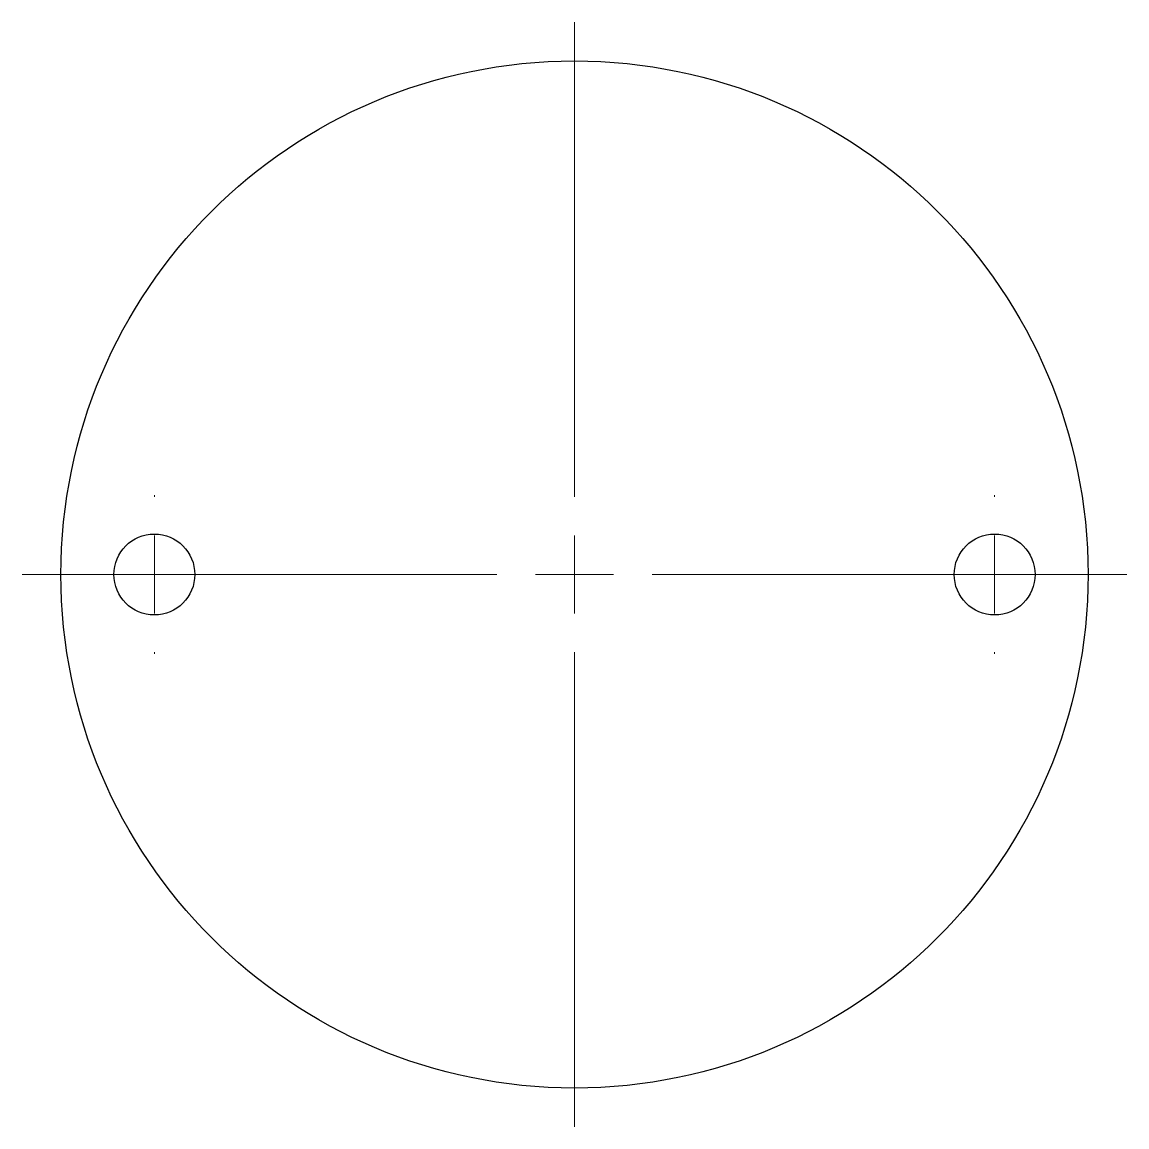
# Model space of a CAD drawing. Header units: millimetres. Extents: x 54.5 to 125.5, y 79.8 to 150.8.
import ezdxf

# ---------------------------------------------------------------- set-up
doc = ezdxf.new("R2010")
doc.units = ezdxf.units.MM

# ---------------------------------------------------------------- blocks, each defined once
blk = doc.blocks.new('SW_CENTERMARKSYMBOL_0')
at = {"color": 0, "linetype": 'Continuous', "lineweight": 0}
for p, q in [((0, 5), (0, 35.5)), ((0, 0), (0, 2.5)), ((-5, 0), (-35.5, 0)), ((0, 0), (-2.5, 0)), ((0, 0), (0, -2.5)), ((0, 0), (2.5, 0)), ((5, 0), (35.5, 0)), ((0, -5), (0, -35.5))]:
    blk.add_line(p, q, dxfattribs=at)
blk = doc.blocks.new('SW_CENTERMARKSYMBOL_1')
at = {"color": 0, "linetype": 'Continuous', "lineweight": 0}
for p, q in [((0, 5), (0, 5.1)), ((0, 0), (0, 2.5)), ((-5, 0), (-5.1, 0)), ((0, 0), (-2.5, 0)), ((0, 0), (0, -2.5)), ((0, 0), (2.5, 0)), ((5, 0), (5.1, 0)), ((0, -5), (0, -5.1))]:
    blk.add_line(p, q, dxfattribs=at)
blk = doc.blocks.new('SW_CENTERMARKSYMBOL_2')
at = {"color": 0, "linetype": 'Continuous', "lineweight": 0}
for p, q in [((0, 5), (0, 5.1)), ((0, 0), (0, 2.5)), ((-5, 0), (-5.1, 0)), ((0, 0), (-2.5, 0)), ((0, 0), (0, -2.5)), ((0, 0), (2.5, 0)), ((5, 0), (5.1, 0)), ((0, -5), (0, -5.1))]:
    blk.add_line(p, q, dxfattribs=at)

msp = doc.modelspace()

# ---------------------------------------------------------------- linework, layer by layer
at = {"color": 7, "linetype": 'Continuous', "lineweight": 25}
for centre, radius in [((89.975, 115.268), 33), ((62.975, 115.268), 2.6), ((116.975, 115.268), 2.6)]:
    msp.add_circle(centre, radius, dxfattribs=at)

# ---------------------------------------------------------------- block references
at = {"color": 7, "linetype": 'Continuous', "lineweight": 0}
for name, p in [('SW_CENTERMARKSYMBOL_0', (89.975, 115.268)), ('SW_CENTERMARKSYMBOL_2', (62.975, 115.268)), ('SW_CENTERMARKSYMBOL_1', (116.975, 115.268))]:
    msp.add_blockref(name, p, dxfattribs=at)

doc.saveas('drawing.dxf')
